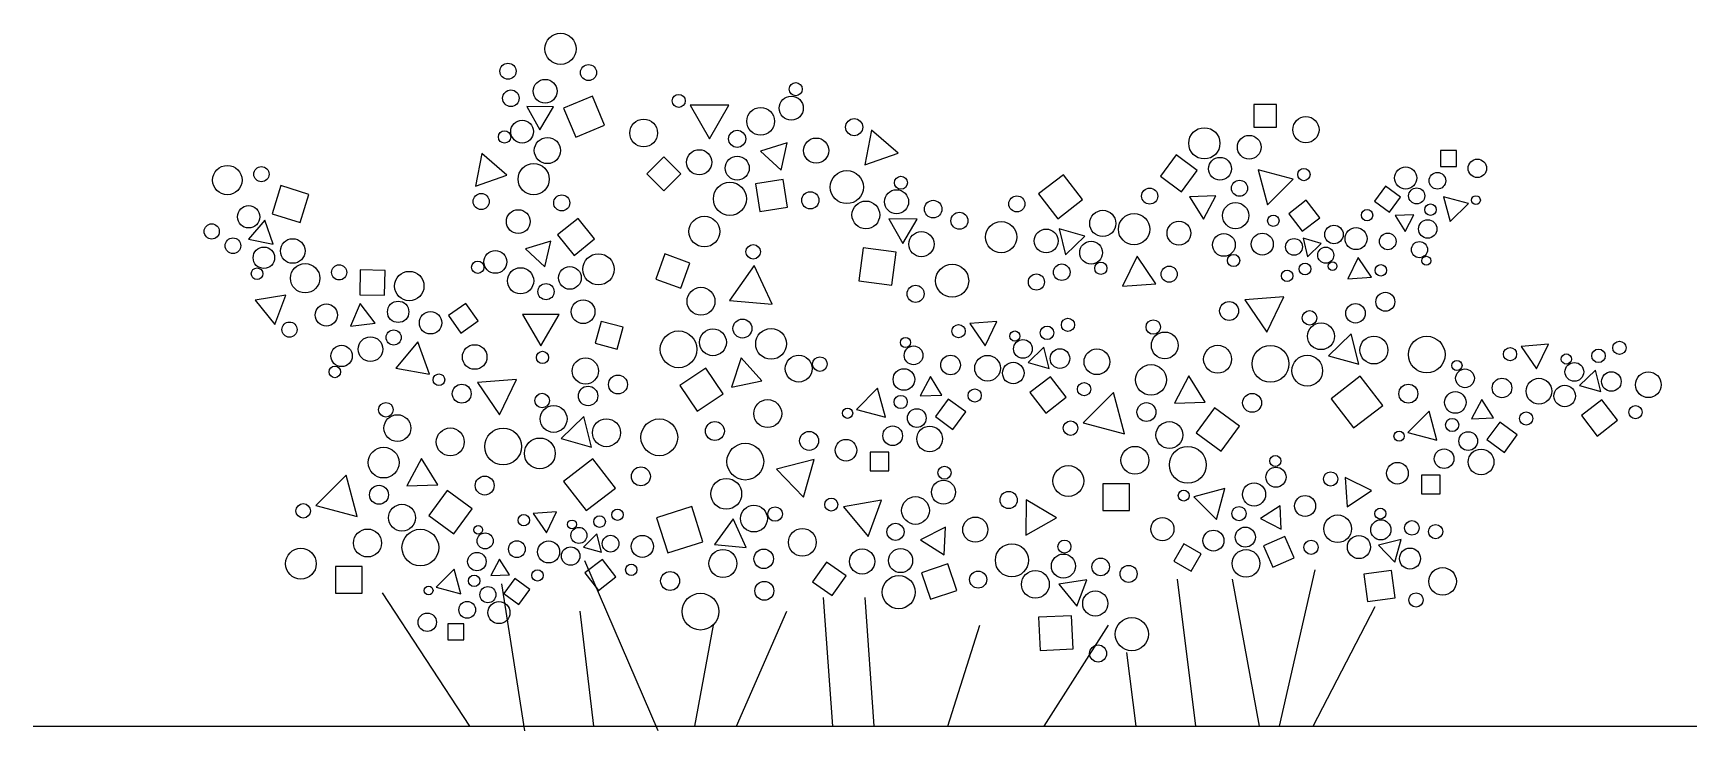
# Model space of a CAD drawing. Extents: x 0 to 362, y -1 to 151.
import ezdxf

# ---------------------------------------------------------------- set-up
doc = ezdxf.new("R2010")
doc.units = 0
doc.header["$LTSCALE"] = 25
doc.header["$MEASUREMENT"] = 0
doc.layers.get('0').update_dxf_attribs({"linetype": 'CONTINUOUS'})

msp = doc.modelspace()

# ---------------------------------------------------------------- linework, layer by layer
at = {"color": 0, "linetype": 'ByBlock'}
for p, q in [((136, -1), (120, 36)), ((271.23, 0), (279, 34)), ((95, 0), (76, 29)), ((107, -1), (102, 31)), ((253, 0), (249, 32)), ((266.82, 0), (261, 32)), ((174, 0), (172, 28)), ((183, 0), (181, 28)), ((278.52, 0), (292, 26)), ((122, 0), (119, 25)), ((144, 0), (148, 22)), ((153, 0), (164, 25)), ((199, 0), (206, 22)), ((220, 0), (234, 22)), ((240, 0), (238, 16)), ((0, 0), (362, 0))]:
    msp.add_line(p, q, dxfattribs=at)
for points in [[(107.38, 134.87), (110.22, 129.77), (113.21, 134.77)], [(124.33, 130.8), (121.71, 137.09), (115.42, 134.47), (118.04, 128.18)], [(147.15, 127.83), (151.35, 135.1), (142.95, 135.1)], [(265.63, 130.32), (270.56, 130.32), (270.56, 135.25), (265.63, 135.25)], [(162.73, 121.02), (164.07, 126.94), (158.27, 125.15)], [(180.96, 122.18), (188.19, 124.71), (182.39, 129.71)], [(103.06, 119.91), (97.58, 124.64), (96.23, 117.53)], [(140.91, 120.21), (137.22, 123.9), (133.53, 120.21), (137.22, 116.51)], [(248.68, 124.31), (245.28, 119.68), (249.91, 116.29), (253.3, 120.91)], [(306.27, 121.76), (309.75, 121.76), (309.75, 125.24), (306.27, 125.24)], [(224.18, 119.99), (218.78, 115.83), (222.94, 110.43), (228.34, 114.59)], [(266.55, 121.07), (268.6, 113.41), (274.21, 119.01)], [(60, 115.72), (53.88, 117.63), (51.97, 111.51), (58.09, 109.6)], [(158.11, 112.02), (164.11, 112.94), (163.19, 118.95), (157.18, 118.02)], [(294.3, 117.51), (291.91, 114.25), (295.17, 111.85), (297.57, 115.12)], [(251.61, 115.21), (254.66, 110.36), (257.33, 115.43)], [(277.01, 114.46), (273.2, 111.52), (276.14, 107.71), (279.95, 110.65)], [(306.92, 115.22), (308.37, 109.82), (312.32, 113.77)], [(46.82, 105.96), (52.21, 104.92), (50.42, 110.1)], [(122.16, 106.02), (118.57, 110.49), (114.1, 106.9), (117.69, 102.43)], [(192.38, 110.3), (186.21, 110.4), (189.21, 105)], [(296.37, 111.09), (298.53, 107.67), (300.41, 111.25)], [(112.62, 105.55), (107.14, 103.85), (111.35, 99.96)], [(224.64, 102.56), (228.83, 106.62), (223.22, 108.22)], [(277.33, 102.16), (280.29, 105.03), (276.33, 106.16)], [(140.91, 95.32), (142.9, 100.77), (137.44, 102.76), (135.46, 97.3)], [(179.68, 96.91), (186.84, 95.99), (187.76, 103.14), (180.6, 104.07)], [(240.2, 102.26), (237.06, 95.74), (244.27, 96.28)], [(288.32, 101.95), (286.1, 97.35), (291.19, 97.73)], [(76.56, 99.16), (71.16, 99.28), (71.04, 93.88), (76.44, 93.76)], [(151.51, 92.62), (160.81, 91.8), (156.87, 100.26)], [(54.98, 93.79), (48.27, 92.7), (52.57, 87.43)], [(71.12, 91.99), (69.04, 87.02), (74.39, 87.7)], [(90.34, 89.34), (93.01, 85.54), (96.81, 88.2), (94.15, 92)], [(268.47, 85.76), (272.17, 93.42), (263.68, 92.79)], [(114.41, 89.59), (106.48, 89.6), (110.44, 82.73)], [(123.58, 88.09), (122.31, 83.33), (127.07, 82.05), (128.35, 86.82)], [(207.13, 82.73), (209.72, 88.09), (203.78, 87.65)], [(83.71, 83.63), (78.91, 77.92), (86.26, 76.62)], [(286.78, 85.39), (281.85, 80.62), (288.45, 78.74)], [(151.98, 73.74), (158.57, 75.16), (154.04, 80.16)], [(219.94, 82.48), (216.49, 79.14), (221.11, 77.82)], [(327.13, 77.73), (329.72, 83.09), (323.78, 82.65)], [(140.74, 74.16), (144.49, 68.55), (150.1, 72.3), (146.35, 77.91)], [(197.74, 72.06), (195.22, 76.06), (193.02, 71.88)], [(255.05, 70.52), (251.46, 76.22), (248.32, 70.26)], [(287.32, 64.9), (293.67, 69.79), (288.77, 76.14), (282.42, 71.24)], [(339.94, 77.48), (336.49, 74.14), (341.11, 72.82)], [(101.47, 67.76), (105.17, 75.42), (96.68, 74.79)], [(185.43, 67.24), (183.74, 73.55), (179.12, 68.93)], [(220.33, 68.13), (224.77, 71.56), (221.34, 76), (216.9, 72.57)], [(237.47, 63.63), (235.06, 72.64), (228.46, 66.04)], [(200.15, 64.57), (202.94, 68.38), (199.13, 71.17), (196.34, 67.37)], [(258.5, 59.82), (262.49, 65.26), (257.05, 69.25), (253.06, 63.81)], [(317.74, 67.06), (315.22, 71.06), (313.02, 66.88)], [(340.33, 63.13), (344.77, 66.56), (341.34, 71), (336.9, 67.57)], [(119.78, 67.39), (114.85, 62.62), (121.45, 60.74)], [(305.43, 62.24), (303.74, 68.55), (299.12, 63.93)], [(320.15, 59.57), (322.94, 63.38), (319.13, 66.17), (316.34, 62.37)], [(88.05, 52.52), (84.46, 58.22), (81.32, 52.26)], [(120.32, 46.9), (126.67, 51.79), (121.77, 58.14), (115.42, 53.24)], [(161.71, 55.92), (167.64, 49.82), (169.95, 58.01)], [(186.19, 59.62), (182.13, 59.62), (182.13, 55.56), (186.19, 55.56)], [(70.47, 45.63), (68.06, 54.64), (61.46, 48.04)], [(306.19, 54.62), (302.13, 54.62), (302.13, 50.56), (306.19, 50.56)], [(91.5, 41.82), (95.49, 47.26), (90.05, 51.25), (86.06, 45.81)], [(238.56, 52.74), (232.75, 52.74), (232.75, 46.94), (238.56, 46.94)], [(257.52, 44.97), (259.33, 51.73), (252.58, 49.92)], [(285.96, 47.72), (291.23, 51.31), (285.48, 54.09)], [(135.66, 45.34), (138.09, 37.7), (145.73, 40.13), (143.3, 47.77)], [(181.69, 41.27), (184.56, 49.15), (176.29, 47.7)], [(215.97, 41.58), (222.65, 45.32), (216.07, 49.23)], [(271.53, 42.86), (271.33, 47.91), (267.05, 45.21)], [(111.68, 42.05), (113.9, 46.65), (108.81, 46.27)], [(155.11, 38.84), (152.31, 45.1), (148.28, 39.55)], [(122.67, 41.84), (119.71, 38.97), (123.67, 37.84)], [(198.21, 37.27), (198.51, 43.33), (193.11, 40.56)], [(269.75, 34.61), (274.38, 36.65), (272.35, 41.28), (267.71, 39.25)], [(297.71, 40.62), (292.72, 39.37), (296.3, 35.67)], [(103.63, 32.91), (101.47, 36.33), (99.59, 32.75)], [(122.99, 29.54), (126.8, 32.48), (123.86, 36.29), (120.05, 33.35)], [(254.15, 37.5), (250.38, 39.67), (248.2, 35.9), (251.97, 33.73)], [(71.56, 34.74), (65.75, 34.74), (65.75, 28.94), (71.56, 28.94)], [(93.08, 28.78), (91.63, 34.18), (87.68, 30.23)], [(176.87, 32.68), (172.59, 35.67), (169.6, 31.39), (173.88, 28.4)], [(195.23, 27.6), (200.98, 29.55), (199.03, 35.3), (193.27, 33.35)], [(290.38, 27.1), (296.34, 27.9), (295.54, 33.86), (289.58, 33.06)], [(105.7, 26.49), (108.09, 29.75), (104.83, 32.15), (102.43, 28.88)], [(229.28, 31.86), (223.18, 30.89), (227.07, 26.09)], [(93.73, 22.24), (90.25, 22.24), (90.25, 18.76), (93.73, 18.76)], [(219.1, 16.47), (226.31, 16.8), (225.97, 24.01), (218.76, 23.68)]]:
    msp.add_lwpolyline(points, close=True, dxfattribs=at)
for centre, radius in [((114.74, 147.38), 3.4), ((103.31, 142.52), 1.75), ((120.83, 142.23), 1.75), ((103.94, 136.64), 1.8), ((111.39, 138.16), 2.59), ((165.92, 138.62), 1.42), ((140.46, 136.07), 1.42), ((158.28, 131.62), 3.02), ((164.96, 134.48), 2.62), ((106.39, 129.38), 2.48), ((132.82, 129.07), 3.02), ((178.64, 130.34), 1.86), ((276.95, 129.8), 2.85), ((102.56, 128.21), 1.34), ((111.89, 125.26), 2.85), ((153.19, 127.8), 1.86), ((170.37, 125.25), 2.74), ((254.85, 126.83), 3.4), ((264.62, 125.98), 2.59), ((144.92, 122.71), 2.74), ((153.19, 121.43), 2.62), ((258.25, 121.3), 2.48), ((314.26, 121.39), 2.01), ((42.24, 118.83), 3.2), ((49.65, 120.11), 1.65), ((108.9, 119.03), 3.4), ((177.05, 117.3), 3.6), ((188.83, 118.25), 1.42), ((276.52, 120.03), 1.34), ((298.66, 119.29), 2.4), ((305.56, 118.69), 1.82), ((97.48, 114.17), 1.75), ((151.6, 114.75), 3.6), ((169.1, 114.43), 1.86), ((187.87, 114.12), 2.62), ((242.95, 115.35), 1.75), ((262.5, 117.05), 1.75), ((301.06, 115.39), 1.75), ((46.87, 110.84), 2.43), ((105.55, 109.8), 2.59), ((115, 113.87), 1.75), ((181.19, 111.25), 3.02), ((195.83, 112.52), 1.91), ((214.05, 113.65), 1.75), ((232.75, 109.4), 2.85), ((261.65, 111.1), 2.85), ((290.26, 111.19), 1.24), ((304.06, 112.39), 1.24), ((313.96, 114.49), 0.949), ((38.84, 107.66), 1.65), ((146.04, 107.63), 3.35), ((201.55, 109.98), 1.86), ((210.65, 106.43), 3.4), ((239.55, 108.13), 3.4), ((249.32, 107.28), 2.59), ((269.86, 109.99), 1.24), ((283.06, 106.99), 2.01), ((303.46, 108.19), 2.01), ((43.46, 104.54), 1.7), ((56.47, 103.4), 2.68), ((193.28, 104.89), 2.74), ((220.42, 105.58), 2.59), ((230.2, 103.03), 2.48), ((259.1, 104.73), 2.48), ((267.46, 104.89), 2.4), ((274.36, 104.29), 1.82), ((287.86, 106.09), 2.4), ((294.76, 105.49), 1.82), ((301.66, 103.69), 1.75), ((50.18, 101.92), 2.33), ((100.55, 101.02), 2.48), ((123, 99.41), 3.4), ((156.67, 103.22), 1.58), ((261.22, 101.33), 1.34), ((281.26, 102.49), 1.75), ((303.16, 101.29), 0.949), ((48.7, 98.45), 1.26), ((59.16, 97.47), 3.2), ((66.56, 98.75), 1.65), ((81.83, 95.77), 3.2), ((96.72, 99.85), 1.34), ((106.05, 96.91), 2.85), ((116.78, 97.55), 2.48), ((199.96, 96.93), 3.6), ((218.3, 96.65), 1.75), ((223.82, 98.78), 1.8), ((232.32, 99.63), 1.34), ((247.2, 98.35), 1.75), ((272.86, 97.99), 1.24), ((276.76, 99.49), 1.27), ((282.76, 100.09), 0.949), ((293.26, 99.19), 1.24), ((111.58, 94.55), 1.75), ((145.31, 92.46), 3.04), ((192.01, 94.07), 1.86), ((294.24, 92.35), 2.06), ((63.78, 89.47), 2.43), ((79.41, 90.16), 2.33), ((119.65, 90.19), 2.59), ((260.24, 90.35), 2.06), ((287.74, 89.85), 2.12), ((55.75, 86.29), 1.65), ((86.45, 87.77), 2.43), ((154.32, 86.52), 2.06), ((201.37, 85.94), 1.44), ((220.62, 85.59), 1.48), ((225.17, 87.34), 1.44), ((243.74, 86.85), 1.58), ((277.74, 88.85), 1.58), ((280.24, 84.85), 2.92), ((73.38, 82.03), 2.68), ((78.43, 84.59), 1.65), ((140.44, 82), 4), ((147.91, 83.53), 2.92), ((160.56, 83.19), 3.35), ((189.82, 83.49), 1.11), ((213.62, 84.89), 1.11), ((215.37, 82.09), 2.04), ((246.24, 82.85), 2.92), ((291.74, 81.85), 3.04), ((303.24, 80.85), 4), ((345.17, 82.34), 1.44), ((67.09, 80.56), 2.33), ((96.06, 80.33), 2.68), ((110.82, 80.23), 1.34), ((120.15, 77.29), 2.85), ((166.58, 77.8), 2.92), ((171.19, 78.78), 1.58), ((191.57, 80.69), 2.04), ((199.62, 78.59), 2.13), ((207.67, 77.89), 2.8), ((223.42, 79.99), 2.13), ((231.47, 79.29), 2.8), ((257.74, 79.85), 3.04), ((269.24, 78.85), 4), ((277.24, 77.35), 3.35), ((321.37, 80.94), 1.44), ((333.62, 79.89), 1.11), ((340.62, 80.59), 1.48), ((65.62, 77.09), 1.26), ((88.29, 75.38), 1.26), ((127.24, 74.35), 2.06), ((189.47, 75.44), 2.35), ((213.27, 76.84), 2.35), ((243.24, 75.35), 3.35), ((309.82, 78.49), 1.11), ((311.57, 75.69), 2.04), ((335.37, 77.09), 2.04), ((343.42, 74.99), 2.13), ((351.47, 74.29), 2.8), ((93.24, 72.35), 2.06), ((110.74, 70.85), 1.58), ((120.74, 71.85), 2.12), ((204.87, 71.94), 1.44), ((228.67, 73.34), 1.44), ((265.24, 70.35), 2.06), ((299.24, 72.35), 2.06), ((309.47, 70.44), 2.35), ((319.62, 73.59), 2.13), ((327.67, 72.89), 2.8), ((333.27, 71.84), 2.35), ((76.74, 68.85), 1.58), ((113.24, 66.85), 2.92), ((159.83, 68.02), 3.04), ((177.22, 68.09), 1.11), ((188.77, 70.54), 1.44), ((192.27, 67.04), 2.04), ((242.24, 68.35), 2.06), ((348.67, 68.34), 1.44), ((79.24, 64.85), 2.92), ((124.74, 63.85), 3.04), ((136.24, 62.85), 4), ((148.33, 64.22), 2.06), ((187.02, 63.19), 2.13), ((195.07, 62.49), 2.8), ((225.74, 64.85), 1.58), ((247.24, 63.35), 2.92), ((308.77, 65.54), 1.44), ((324.87, 66.94), 1.44), ((90.74, 61.85), 3.04), ((102.24, 60.85), 4), ((110.24, 59.35), 3.35), ((154.95, 57.56), 4), ((168.84, 62.08), 2.06), ((176.87, 60.04), 2.35), ((297.22, 63.09), 1.11), ((312.27, 62.04), 2.04), ((76.24, 57.35), 3.35), ((239.74, 57.85), 3.04), ((251.24, 56.85), 4), ((270.3, 57.7), 1.19), ((307.02, 58.19), 2.13), ((315.07, 57.49), 2.8), ((98.24, 52.35), 2.06), ((132.24, 54.35), 2.06), ((198.3, 55.15), 1.42), ((225.24, 53.35), 3.35), ((270.43, 54.17), 2.19), ((282.33, 53.79), 1.55), ((296.87, 55.04), 2.35), ((75.24, 50.35), 2.06), ((150.81, 50.55), 3.35), ((198.08, 50.91), 2.62), ((212.27, 49.21), 1.86), ((250.36, 50.17), 1.19), ((265.66, 50.42), 2.52), ((58.74, 46.85), 1.58), ((80.24, 45.35), 2.92), ((127.14, 46.01), 1.24), ((156.83, 45.17), 2.92), ((161.44, 46.15), 1.58), ((173.67, 48.22), 1.42), ((191.99, 46.93), 3.02), ((262.39, 46.25), 1.55), ((276.77, 47.91), 2.28), ((293.14, 46.25), 1.19), ((96.84, 42.71), 0.949), ((106.74, 44.81), 1.24), ((117.24, 43.91), 0.949), ((123.24, 44.51), 1.27), ((187.64, 42.28), 1.86), ((205.01, 42.76), 2.74), ((245.72, 42.88), 2.52), ((283.86, 42.95), 3), ((293.26, 42.72), 2.19), ((300.01, 43.15), 1.59), ((305.17, 42.34), 1.55), ((72.74, 39.85), 3.04), ((84.24, 38.85), 4), ((98.34, 40.31), 1.75), ((105.24, 38.51), 1.82), ((112.14, 37.91), 2.4), ((118.74, 41.51), 1.75), ((125.64, 39.71), 1.82), ((132.54, 39.11), 2.4), ((167.37, 40), 3.02), ((224.4, 39.07), 1.42), ((256.83, 40.37), 2.28), ((263.76, 41.13), 2.19), ((278.08, 38.93), 1.55), ((288.5, 38.97), 2.52), ((58.24, 35.35), 3.35), ((96.54, 35.81), 2.01), ((116.94, 37.01), 2.01), ((150.08, 35.39), 3.04), ((158.96, 36.41), 2.12), ((180.38, 35.83), 2.74), ((188.75, 36.02), 2.62), ((212.97, 36.09), 3.6), ((224.18, 34.83), 2.62), ((232.29, 34.65), 1.91), ((263.92, 35.41), 3), ((299.6, 36.46), 2.28), ((95.94, 31.61), 1.24), ((109.74, 32.81), 1.24), ((130.14, 34.01), 1.24), ((138.58, 31.59), 2.06), ((188.34, 29.16), 3.6), ((205.63, 31.89), 1.86), ((218.09, 30.85), 3.02), ((238.37, 33.13), 1.86), ((306.7, 31.5), 3), ((86.04, 29.51), 0.949), ((98.94, 28.61), 1.75), ((159.09, 29.45), 2.06), ((231.11, 26.68), 2.74), ((300.91, 27.47), 1.55), ((94.44, 25.31), 1.82), ((101.34, 24.71), 2.4), ((145.2, 24.92), 4), ((85.74, 22.61), 2.01), ((239.07, 20.01), 3.6), ((231.73, 15.81), 1.86)]:
    msp.add_circle(centre, radius, dxfattribs=at)

doc.saveas('drawing.dxf')
